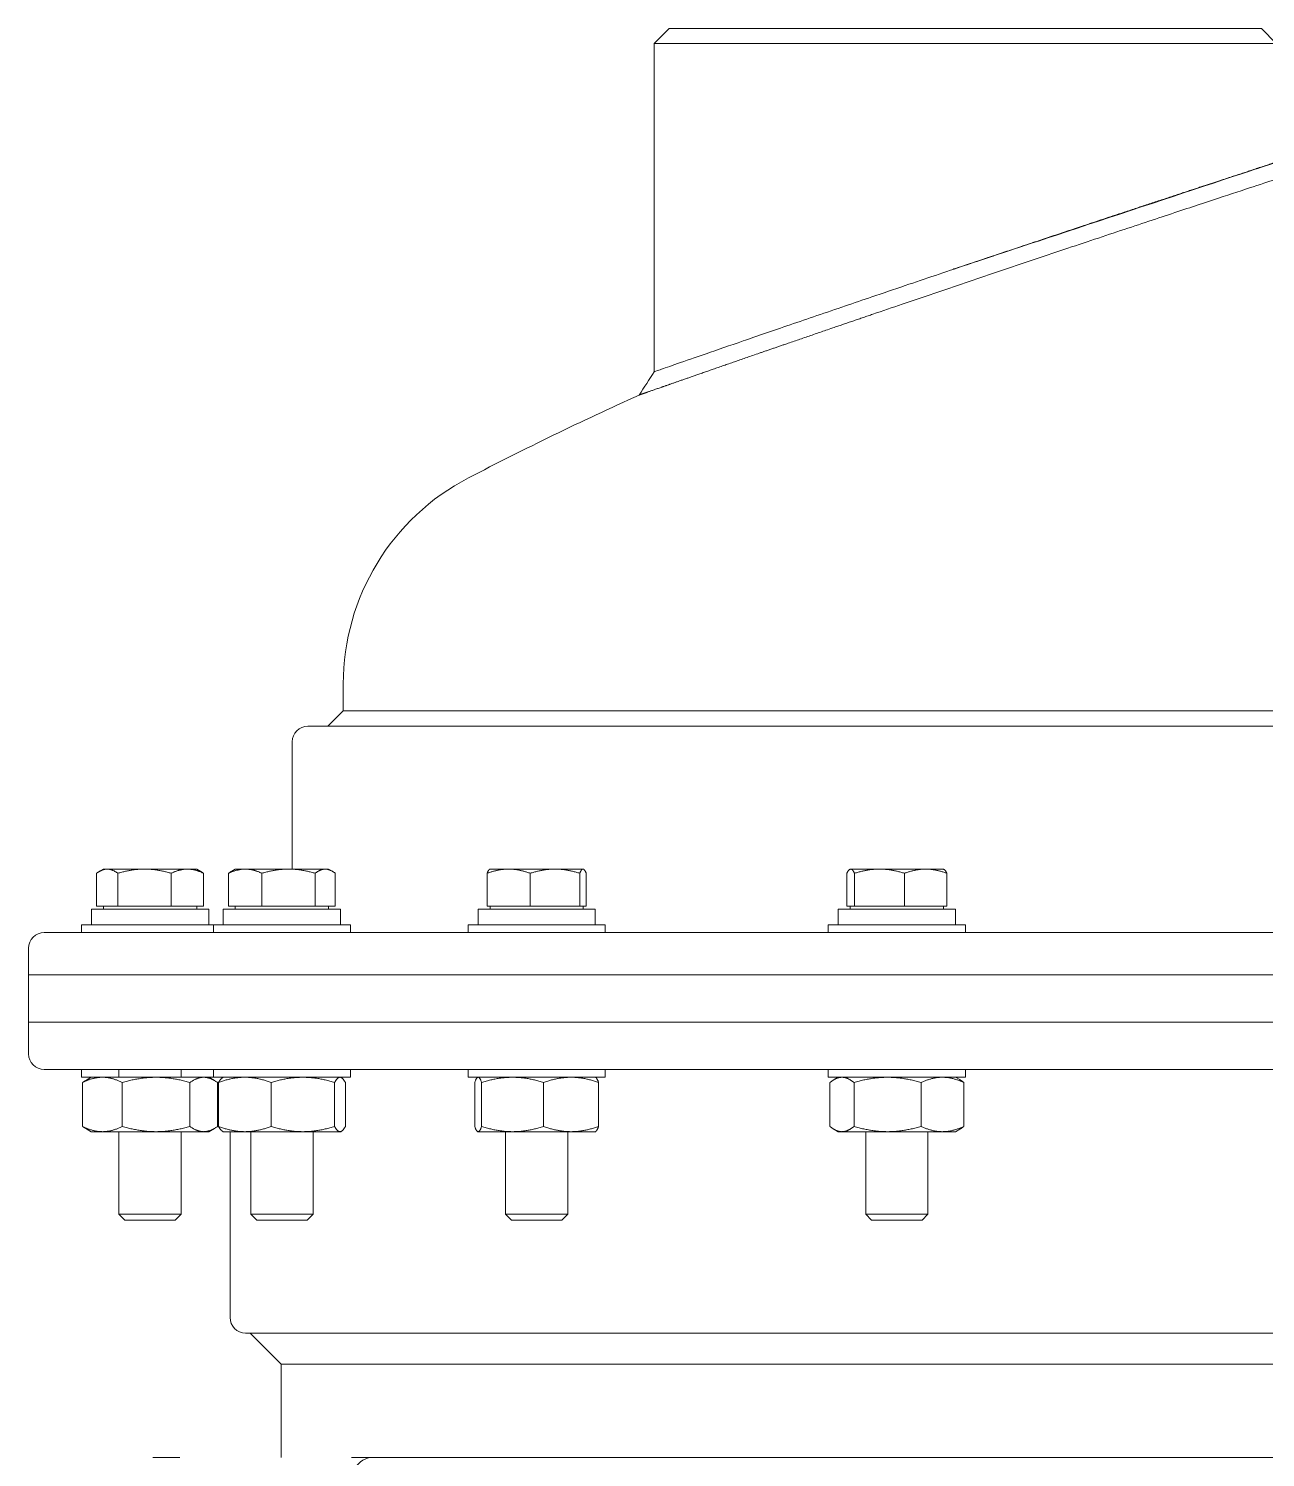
# Model space of a CAD drawing. Header units: inches. Extents: x 12 to 318, y 5 to 204.
# Drawn here: x 225.36 to 235.31, y 87.92 to 99.41 of the extents above; entities that cross this region are included whole.
import ezdxf

# ---------------------------------------------------------------- set-up
doc = ezdxf.new("R2010")
doc.units = ezdxf.units.IN
doc.header["$LTSCALE"] = 9.5
doc.header["$MEASUREMENT"] = 0
doc.layers.add('Visible', color=7, linetype='Continuous', lineweight=18)

msp = doc.modelspace()

# ---------------------------------------------------------------- linework, layer by layer
at = {"layer": 'Visible'}
for p, q in [((230.512483, 99.414298), (230.392483, 99.294298)), ((230.512483, 99.414298), (235.272483, 99.414298)), ((235.272483, 99.414298), (235.392483, 99.294298)), ((235.392483, 99.294298), (230.392483, 99.294298)), ((230.392483, 99.294298), (230.392483, 96.655225)), ((227.892483, 94.144298), (227.892483, 93.929298)), ((227.892483, 93.929298), (227.767483, 93.804298)), ((227.892483, 93.929298), (250.842632, 93.929298)), ((227.607483, 93.804298), (250.838229, 93.804298)), ((227.482483, 92.655294), (227.482483, 93.679298)), ((225.909272, 92.357294), (225.909272, 92.6218)), ((225.964192, 92.655294), (225.93136, 92.636338)), ((225.994381, 92.655294), (225.964192, 92.655294)), ((226.294449, 92.655294), (225.994381, 92.655294)), ((226.079489, 92.357294), (226.079489, 92.6218)), ((226.63926, 92.655294), (226.294449, 92.655294)), ((226.509409, 92.357294), (226.509409, 92.6218)), ((226.714192, 92.655294), (226.63926, 92.655294)), ((226.714192, 92.655294), (226.747024, 92.636338)), ((226.769111, 92.357294), (226.769111, 92.6218)), ((226.970481, 92.357294), (226.970481, 92.6218)), ((227.024123, 92.655294), (226.995091, 92.638532)), ((227.104214, 92.655294), (227.024123, 92.655294)), ((227.452268, 92.655294), (227.104214, 92.655294)), ((227.237947, 92.357294), (227.237947, 92.6218)), ((227.747177, 92.655294), (227.452268, 92.655294)), ((227.666589, 92.357294), (227.666589, 92.6218)), ((227.774123, 92.655294), (227.747177, 92.655294)), ((227.774123, 92.655294), (227.803155, 92.638532)), ((227.827765, 92.357294), (227.827765, 92.6218)), ((229.048599, 92.357294), (229.048599, 92.6218)), ((229.071753, 92.655294), (229.069054, 92.653736)), ((229.221843, 92.655294), (229.071753, 92.655294)), ((229.594165, 92.655294), (229.221843, 92.655294)), ((229.395088, 92.357294), (229.395088, 92.6218)), ((229.819074, 92.655294), (229.594165, 92.655294)), ((229.793241, 92.357294), (229.793241, 92.6218)), ((229.821753, 92.655294), (229.819074, 92.655294)), ((229.821753, 92.655294), (229.824451, 92.653736)), ((229.844906, 92.357294), (229.844906, 92.6218)), ((231.94064, 92.357294), (231.94064, 92.6218)), ((231.967538, 92.655294), (231.963715, 92.653086)), ((231.971323, 92.655294), (231.967538, 92.655294)), ((232.202956, 92.655294), (231.971323, 92.655294)), ((232.002007, 92.357294), (232.002007, 92.6218)), ((232.574171, 92.655294), (232.202956, 92.655294)), ((232.403905, 92.357294), (232.403905, 92.6218)), ((232.717538, 92.655294), (232.574171, 92.655294)), ((232.717538, 92.655294), (232.721362, 92.653086)), ((232.744437, 92.357294), (232.744437, 92.6218)), ((225.867841, 92.33229), (226.810543, 92.33229)), ((225.867841, 92.20729), (225.867841, 92.33229)), ((225.994381, 92.357294), (225.909272, 92.357294)), ((225.964192, 92.357294), (225.964192, 92.33229)), ((226.079489, 92.357294), (225.994381, 92.357294)), ((226.294449, 92.357294), (226.079489, 92.357294)), ((226.509409, 92.357294), (226.294449, 92.357294)), ((226.63926, 92.357294), (226.509409, 92.357294)), ((226.769111, 92.357294), (226.63926, 92.357294)), ((226.714192, 92.357294), (226.714192, 92.33229)), ((226.810543, 92.20729), (226.810543, 92.33229)), ((226.927772, 92.33229), (227.870474, 92.33229)), ((226.927772, 92.20729), (226.927772, 92.33229)), ((227.104214, 92.357294), (226.970481, 92.357294)), ((227.024123, 92.357294), (227.024123, 92.33229)), ((227.237947, 92.357294), (227.104214, 92.357294)), ((227.452268, 92.357294), (227.237947, 92.357294)), ((227.666589, 92.357294), (227.452268, 92.357294)), ((227.747177, 92.357294), (227.666589, 92.357294)), ((227.827765, 92.357294), (227.747177, 92.357294)), ((227.774123, 92.357294), (227.774123, 92.33229)), ((227.870474, 92.20729), (227.870474, 92.33229)), ((228.975401, 92.33229), (229.918104, 92.33229)), ((228.975401, 92.20729), (228.975401, 92.33229)), ((229.221843, 92.357294), (229.048599, 92.357294)), ((229.071753, 92.357294), (229.071753, 92.33229)), ((229.395088, 92.357294), (229.221843, 92.357294)), ((229.594165, 92.357294), (229.395088, 92.357294)), ((229.793241, 92.357294), (229.594165, 92.357294)), ((229.819074, 92.357294), (229.793241, 92.357294)), ((229.844906, 92.357294), (229.819074, 92.357294)), ((229.821753, 92.357294), (229.821753, 92.33229)), ((229.918104, 92.20729), (229.918104, 92.33229)), ((231.871187, 92.33229), (232.813889, 92.33229)), ((231.871187, 92.20729), (231.871187, 92.33229)), ((231.971323, 92.357294), (231.94064, 92.357294)), ((231.967538, 92.357294), (231.967538, 92.33229)), ((232.002007, 92.357294), (231.971323, 92.357294)), ((232.202956, 92.357294), (232.002007, 92.357294)), ((232.403905, 92.357294), (232.202956, 92.357294)), ((232.574171, 92.357294), (232.403905, 92.357294)), ((232.744437, 92.357294), (232.574171, 92.357294)), ((232.717538, 92.357294), (232.717538, 92.33229)), ((232.813889, 92.20729), (232.813889, 92.33229)), ((226.847942, 92.20729), (225.788011, 92.20729)), ((225.788011, 92.20729), (225.788011, 92.144298)), ((227.950304, 92.20729), (226.847942, 92.20729)), ((226.847942, 92.20729), (226.847942, 92.144298)), ((227.950304, 92.20729), (227.950304, 92.144298)), ((229.997934, 92.20729), (228.895571, 92.20729)), ((228.895571, 92.20729), (228.895571, 92.144298)), ((229.997934, 92.20729), (229.997934, 92.144298)), ((232.893719, 92.20729), (231.791357, 92.20729)), ((231.791357, 92.20729), (231.791357, 92.144298)), ((232.893719, 92.20729), (232.893719, 92.144298)), ((225.487483, 92.144298), (250.466272, 92.144298)), ((225.362483, 91.804298), (225.362483, 92.019298)), ((225.362483, 91.804298), (250.585973, 91.804298)), ((225.362483, 91.804298), (225.362483, 91.424298)), ((250.585973, 91.804298), (225.362483, 91.804298)), ((250.585973, 91.424298), (225.362483, 91.424298)), ((225.362483, 91.169298), (225.362483, 91.424298)), ((225.362483, 91.424298), (250.585973, 91.424298)), ((250.585973, 91.044298), (225.487483, 91.044298)), ((225.788011, 91.044298), (225.788011, 90.981306)), ((226.089192, 91.044298), (226.089192, 90.981306)), ((226.589192, 91.044298), (226.589192, 90.981306)), ((226.847942, 91.044298), (226.847942, 90.981306)), ((227.950304, 91.044298), (227.950304, 90.981306)), ((228.895571, 91.044298), (228.895571, 90.981306)), ((229.997934, 91.044298), (229.997934, 90.981306)), ((231.791357, 91.044298), (231.791357, 90.981306)), ((232.893719, 91.044298), (232.893719, 90.981306)), ((225.866751, 90.981306), (225.788011, 90.981306)), ((225.79651, 90.586002), (225.79651, 90.939109)), ((225.866751, 90.981306), (225.821458, 90.955156)), ((225.956281, 90.981306), (225.866751, 90.981306)), ((226.387391, 90.981306), (225.956281, 90.981306)), ((226.116051, 90.586002), (226.116051, 90.939109)), ((226.770303, 90.981306), (226.387391, 90.981306)), ((226.658732, 90.586002), (226.658732, 90.939109)), ((226.811633, 90.981306), (226.770303, 90.981306)), ((226.847942, 90.981306), (226.811633, 90.981306)), ((226.811633, 90.981306), (226.856925, 90.955156)), ((227.950304, 90.981306), (226.847942, 90.981306)), ((226.881873, 90.586002), (226.881873, 90.939109)), ((226.889338, 90.586002), (226.889338, 90.939109)), ((226.926682, 90.981306), (226.9206, 90.977794)), ((227.312426, 90.586002), (227.312426, 90.939109)), ((227.822211, 90.586002), (227.822211, 90.939109)), ((227.871564, 90.981306), (227.877645, 90.977794)), ((227.908908, 90.586002), (227.908908, 90.939109)), ((229.997934, 90.981306), (228.895571, 90.981306)), ((228.948949, 90.586002), (228.948949, 90.939109)), ((228.974312, 90.981306), (228.971834, 90.979875)), ((229.004605, 90.586002), (229.004605, 90.939109)), ((229.502409, 90.586002), (229.502409, 90.939109)), ((229.919193, 90.981306), (229.921672, 90.979875)), ((229.944556, 90.586002), (229.944556, 90.939109)), ((232.893719, 90.981306), (231.791357, 90.981306)), ((231.803943, 90.586002), (231.803943, 90.939109)), ((231.870097, 90.981306), (231.836973, 90.962181)), ((231.998159, 90.586002), (231.998159, 90.939109)), ((232.536754, 90.586002), (232.536754, 90.939109)), ((232.814979, 90.981306), (232.848104, 90.962181)), ((232.881133, 90.586002), (232.881133, 90.939109)), ((225.866751, 90.543806), (225.821458, 90.569955)), ((225.866751, 90.543806), (225.956281, 90.543806)), ((225.956281, 90.543806), (226.387391, 90.543806)), ((226.089192, 90.543806), (226.089192, 89.879484)), ((226.387391, 90.543806), (226.770303, 90.543806)), ((226.589192, 90.543806), (226.589192, 89.879484)), ((226.770303, 90.543806), (226.811633, 90.543806)), ((226.811633, 90.543806), (226.856925, 90.569955)), ((226.926682, 90.543806), (226.9206, 90.547317)), ((226.926682, 90.543806), (227.100882, 90.543806)), ((226.982483, 89.049298), (226.982483, 90.543806)), ((227.100882, 90.543806), (227.567319, 90.543806)), ((227.149123, 90.543806), (227.149123, 89.879484)), ((227.567319, 90.543806), (227.86556, 90.543806)), ((227.649123, 90.543806), (227.649123, 89.879484)), ((227.86556, 90.543806), (227.871564, 90.543806)), ((227.871564, 90.543806), (227.877645, 90.547317)), ((228.974312, 90.543806), (228.971834, 90.545236)), ((228.974312, 90.543806), (228.976777, 90.543806)), ((228.976777, 90.543806), (229.253507, 90.543806)), ((229.196753, 90.543806), (229.196753, 89.879484)), ((229.253507, 90.543806), (229.723482, 90.543806)), ((229.696753, 90.543806), (229.696753, 89.879484)), ((229.723482, 90.543806), (229.919193, 90.543806)), ((229.919193, 90.543806), (229.921672, 90.545236)), ((231.870097, 90.543806), (231.836973, 90.56293)), ((231.870097, 90.543806), (231.901051, 90.543806)), ((231.901051, 90.543806), (232.267457, 90.543806)), ((232.092538, 90.543806), (232.092538, 89.879484)), ((232.267457, 90.543806), (232.708943, 90.543806)), ((232.592538, 90.543806), (232.592538, 89.879484)), ((232.708943, 90.543806), (232.814979, 90.543806)), ((232.814979, 90.543806), (232.848104, 90.56293)), ((226.089192, 89.879484), (226.589192, 89.879484)), ((226.136377, 89.83229), (226.089192, 89.879484)), ((226.542007, 89.83229), (226.589192, 89.879484)), ((227.149123, 89.879484), (227.649123, 89.879484)), ((227.196308, 89.83229), (227.149123, 89.879484)), ((227.601938, 89.83229), (227.649123, 89.879484)), ((229.196753, 89.879484), (229.696753, 89.879484)), ((229.243938, 89.83229), (229.196753, 89.879484)), ((229.649568, 89.83229), (229.696753, 89.879484)), ((232.092538, 89.879484), (232.592538, 89.879484)), ((232.139723, 89.83229), (232.092538, 89.879484)), ((232.545353, 89.83229), (232.592538, 89.879484)), ((226.542007, 89.83229), (226.136377, 89.83229)), ((227.601938, 89.83229), (227.196308, 89.83229)), ((229.649568, 89.83229), (229.243938, 89.83229)), ((232.545353, 89.83229), (232.139723, 89.83229)), ((250.56939, 88.924298), (227.107483, 88.924298)), ((227.392483, 88.674298), (227.142483, 88.924298)), ((227.392483, 87.924298), (227.392483, 88.674298)), ((241.892482, 88.674298), (227.392483, 88.674298)), ((226.360676, 87.924298), (226.579426, 87.924298)), ((228.124103, 87.924298), (227.957799, 87.924298)), ((228.193139, 87.924298), (228.124103, 87.924298)), ((239.278264, 87.924298), (228.193139, 87.924298))]:
    msp.add_line(p, q, dxfattribs=at)
for centre, radius, start, end in [((241.892483, 70.782078), 28.192219, 114.3446791, 117.4438169), ((229.759983, 94.144298), 1.8675, 117.4438169, 180), ((227.607483, 93.679298), 0.125, 90, 180), ((225.487483, 92.019298), 0.125, 90, 180), ((225.487483, 91.169298), 0.125, 180, 270), ((227.107483, 89.049298), 0.125, 180, 270)]:
    msp.add_arc(centre, radius, start, end, dxfattribs=at)
msp.add_ellipse((228.124103, 87.424298), major_axis=(0, 0.5), ratio=0.5, start_param=0, end_param=0.609385308, dxfattribs=at)
for points, knots in [([(235.392483, 98.33965), (235.392483, 98.33965), (235.377543, 98.334772), (235.314995, 98.314333), (235.267401, 98.298776), (235.142182, 98.25779), (235.064453, 98.232325), (234.885856, 98.173707), (234.784983, 98.14055), (234.565121, 98.06813), (234.437469, 98.026006), (234.160201, 97.934256), (234.010596, 97.884633), (233.699318, 97.781068), (233.53742, 97.727051), (233.212614, 97.618342), (233.049703, 97.563649), (232.892483, 97.51071)], [29.508783218, 29.508783218, 29.508783219, 29.508783219, 30.701381896, 30.701381896, 31.893980573, 31.893980573, 33.08657925, 33.08657925, 34.279177928, 34.279177928, 35.543288662, 35.543288662, 36.807399395, 36.807399395, 38.071510129, 38.071510129, 39.335620863, 39.335620863, 39.335620863, 39.335620863]), ([(235.514019, 98.243259), (235.514019, 98.243259), (235.498354, 98.238126), (235.432772, 98.21662), (235.38287, 98.200251), (235.251585, 98.157123), (235.170092, 98.130327), (234.982855, 98.06864), (234.877106, 98.033746), (234.646567, 97.957506), (234.512684, 97.913144), (234.221891, 97.816509), (234.064992, 97.764238), (233.73855, 97.655131), (233.568771, 97.598216), (233.228166, 97.483658), (233.057338, 97.426014), (232.892483, 97.370211)], [-10.306972193, -10.306972193, -10.306972193, -10.306972193, -9.056439095, -9.056439095, -7.805905997, -7.805905997, -6.555372899, -6.555372899, -5.3048398, -5.3048398, -3.97862985, -3.97862985, -2.6524199, -2.6524199, -1.32620995, -1.32620995, 0, 0, 0, 0]), ([(232.892483, 97.51071), (232.734868, 97.457638), (232.571659, 97.402521), (232.318956, 97.316908), (232.229044, 97.286393), (232.140278, 97.256218)], [39.335620863, 39.335620863, 39.335620863, 39.335620863, 40.602908429, 40.602908429, 41.305072929, 41.305072929, 41.305072929, 41.305072929]), ([(232.892483, 97.370211), (232.727185, 97.314258), (232.556023, 97.256139), (232.306315, 97.171062), (232.227274, 97.144091), (232.148958, 97.117327)], [0, 0, 0, 0, 1.329776468, 1.329776468, 1.947179932, 1.947179932, 1.947179932, 1.947179932]), ([(232.140278, 97.256218), (232.068856, 97.231937), (231.998173, 97.207875), (231.77306, 97.131138), (231.623471, 97.079983), (231.346281, 96.984948), (231.21869, 96.941073), (230.999167, 96.865433), (230.898518, 96.830674), (230.720252, 96.769008), (230.64263, 96.742102), (230.51754, 96.698699), (230.469968, 96.682167), (230.407432, 96.660427), (230.392483, 96.655225), (230.392483, 96.655225)], [1.969452066, 1.969452066, 1.969452066, 1.969452066, 2.534575132, 2.534575132, 3.801862698, 3.801862698, 5.069150264, 5.069150264, 6.262105894, 6.262105894, 7.455061525, 7.455061525, 8.648017156, 8.648017156, 9.840972787, 9.840972787, 9.840972787, 9.840972787]), ([(232.148958, 97.117327), (232.058618, 97.086453), (231.969248, 97.055857), (231.718504, 96.969867), (231.561623, 96.915884), (231.270917, 96.815578), (231.137103, 96.76926), (230.906944, 96.689425), (230.801447, 96.652741), (230.614581, 96.587652), (230.533208, 96.559246), (230.402068, 96.513418), (230.352191, 96.495959), (230.286623, 96.473), (230.270947, 96.467505), (230.270947, 96.467505)], [-39.312452831, -39.312452831, -39.312452831, -39.312452831, -38.600079827, -38.600079827, -37.270303359, -37.270303359, -35.940526891, -35.940526891, -34.689592312, -34.689592312, -33.438657733, -33.438657733, -32.187723154, -32.187723154, -30.936788576, -30.936788576, -30.936788575, -30.936788575])]:
    msp.add_open_spline(points, degree=3, knots=knots, dxfattribs=at)
msp.add_open_spline([(230.270947, 96.467505), (230.311446, 96.530085), (230.351984, 96.592645), (230.392483, 96.655225)], degree=3, dxfattribs=at)
for points, weights in [([(225.994381, 92.655294), (225.954882, 92.655294), (225.909272, 92.6218)], [1, 1.0379548493, 1]), ([(226.079489, 92.6218), (226.03388, 92.655294), (225.994381, 92.655294)], [1, 1.0379548493, 1]), ([(226.294449, 92.655294), (226.194686, 92.655294), (226.079489, 92.6218)], [1, 1.0379548493, 1]), ([(226.509409, 92.6218), (226.394212, 92.655294), (226.294449, 92.655294)], [1, 1.0379548493, 1]), ([(226.63926, 92.655294), (226.578996, 92.655294), (226.509409, 92.6218)], [1, 1.0379548493, 1]), ([(226.769111, 92.6218), (226.699524, 92.655294), (226.63926, 92.655294)], [1, 1.0379548493, 1]), ([(226.747024, 92.636338), (226.757737, 92.630153), (226.769111, 92.6218)], [1.01394334662, 1.00920328344, 1]), ([(227.104214, 92.655294), (227.042148, 92.655294), (226.970481, 92.6218)], [1, 1.0379548493, 1]), ([(226.970481, 92.6218), (226.983212, 92.631674), (226.995091, 92.638532)], [1, 1.01089719788, 1.01553701765]), ([(227.237947, 92.6218), (227.16628, 92.655294), (227.104214, 92.655294)], [1, 1.0379548493, 1]), ([(227.452268, 92.655294), (227.352802, 92.655294), (227.237947, 92.6218)], [1, 1.0379548493, 1]), ([(227.666589, 92.6218), (227.551735, 92.655294), (227.452268, 92.655294)], [1, 1.0379548493, 1]), ([(227.747177, 92.655294), (227.709776, 92.655294), (227.666589, 92.6218)], [1, 1.0379548493, 1]), ([(227.827765, 92.6218), (227.784578, 92.655294), (227.747177, 92.655294)], [1, 1.0379548493, 1]), ([(229.221843, 92.655294), (229.14144, 92.655294), (229.048599, 92.6218)], [1, 1.0379548493, 1]), ([(229.048599, 92.6218), (229.059525, 92.648234), (229.069054, 92.653736)], [1, 1.02971695473, 1.0128998083]), ([(229.395088, 92.6218), (229.302246, 92.655294), (229.221843, 92.655294)], [1, 1.0379548493, 1]), ([(229.594165, 92.655294), (229.501773, 92.655294), (229.395088, 92.6218)], [1, 1.0379548493, 1]), ([(229.793241, 92.6218), (229.686556, 92.655294), (229.594165, 92.655294)], [1, 1.0379548493, 1]), ([(229.819074, 92.655294), (229.807085, 92.655294), (229.793241, 92.6218)], [1, 1.0379548493, 1]), ([(229.844906, 92.6218), (229.831063, 92.655294), (229.819074, 92.655294)], [1, 1.0379548493, 1]), ([(231.971323, 92.655294), (231.957083, 92.655294), (231.94064, 92.6218)], [1, 1.0379548493, 1]), ([(232.002007, 92.6218), (231.985563, 92.655294), (231.971323, 92.655294)], [1, 1.0379548493, 1]), ([(232.202956, 92.655294), (232.109695, 92.655294), (232.002007, 92.6218)], [1, 1.0379548493, 1]), ([(232.403905, 92.6218), (232.296217, 92.655294), (232.202956, 92.655294)], [1, 1.0379548493, 1]), ([(232.574171, 92.655294), (232.49515, 92.655294), (232.403905, 92.6218)], [1, 1.0379548493, 1]), ([(232.744437, 92.6218), (232.653192, 92.655294), (232.574171, 92.655294)], [1, 1.0379548493, 1]), ([(232.721362, 92.653086), (232.732129, 92.64687), (232.744437, 92.6218)], [1.01455353314, 1.02814006989, 1]), ([(225.956281, 90.981306), (225.882131, 90.981306), (225.79651, 90.939109)], [1, 1.0379548493, 1]), ([(225.79651, 90.939109), (225.80931, 90.948142), (225.821458, 90.955156)], [1, 1.00789006175, 1.01249974823]), ([(226.116051, 90.939109), (226.03043, 90.981306), (225.956281, 90.981306)], [1, 1.0379548493, 1]), ([(226.387391, 90.981306), (226.261462, 90.981306), (226.116051, 90.939109)], [1, 1.0379548493, 1]), ([(226.658732, 90.939109), (226.513321, 90.981306), (226.387391, 90.981306)], [1, 1.0379548493, 1]), ([(226.770303, 90.981306), (226.718522, 90.981306), (226.658732, 90.939109)], [1, 1.0379548493, 1]), ([(226.881873, 90.939109), (226.822083, 90.981306), (226.770303, 90.981306)], [1, 1.0379548493, 1]), ([(227.100882, 90.981306), (227.002704, 90.981306), (226.889338, 90.939109)], [1, 1.0379548493, 1]), ([(226.889338, 90.939109), (226.905992, 90.96936), (226.9206, 90.977794)], [1, 1.02692102504, 1.01565237985]), ([(227.312426, 90.939109), (227.19906, 90.981306), (227.100882, 90.981306)], [1, 1.0379548493, 1]), ([(227.567319, 90.981306), (227.449023, 90.981306), (227.312426, 90.939109)], [1, 1.0379548493, 1]), ([(227.822211, 90.939109), (227.685615, 90.981306), (227.567319, 90.981306)], [1, 1.0379548493, 1]), ([(227.86556, 90.981306), (227.845442, 90.981306), (227.822211, 90.939109)], [1, 1.0379548493, 1]), ([(227.908908, 90.939109), (227.885678, 90.981306), (227.86556, 90.981306)], [1, 1.0379548493, 1]), ([(228.976777, 90.981306), (228.963862, 90.981306), (228.948949, 90.939109)], [1, 1.0379548493, 1]), ([(229.004605, 90.939109), (228.989692, 90.981306), (228.976777, 90.981306)], [1, 1.0379548493, 1]), ([(229.253507, 90.981306), (229.137991, 90.981306), (229.004605, 90.939109)], [1, 1.0379548493, 1]), ([(229.502409, 90.939109), (229.369022, 90.981306), (229.253507, 90.981306)], [1, 1.0379548493, 1]), ([(229.723482, 90.981306), (229.620882, 90.981306), (229.502409, 90.939109)], [1, 1.0379548493, 1]), ([(229.944556, 90.939109), (229.826083, 90.981306), (229.723482, 90.981306)], [1, 1.0379548493, 1]), ([(229.921672, 90.979875), (229.932322, 90.973726), (229.944556, 90.939109)], [1.01145423084, 1.03092610004, 1]), ([(231.901051, 90.981306), (231.855983, 90.981306), (231.803943, 90.939109)], [1, 1.0379548493, 1]), ([(231.998159, 90.939109), (231.946119, 90.981306), (231.901051, 90.981306)], [1, 1.0379548493, 1]), ([(232.267457, 90.981306), (232.142475, 90.981306), (231.998159, 90.939109)], [1, 1.0379548493, 1]), ([(232.536754, 90.939109), (232.392438, 90.981306), (232.267457, 90.981306)], [1, 1.0379548493, 1]), ([(232.708943, 90.981306), (232.62903, 90.981306), (232.536754, 90.939109)], [1, 1.0379548493, 1]), ([(232.881133, 90.939109), (232.788857, 90.981306), (232.708943, 90.981306)], [1, 1.0379548493, 1]), ([(232.848104, 90.962181), (232.86399, 90.953009), (232.881133, 90.939109)], [1.01655158983, 1.01219243404, 1]), ([(225.79651, 90.586002), (225.882131, 90.543806), (225.956281, 90.543806)], [1, 1.0379548493, 1]), ([(225.821458, 90.569955), (225.80931, 90.576969), (225.79651, 90.586002)], [1.01249974823, 1.00789006175, 1]), ([(225.956281, 90.543806), (226.03043, 90.543806), (226.116051, 90.586002)], [1, 1.0379548493, 1]), ([(226.116051, 90.586002), (226.261462, 90.543806), (226.387391, 90.543806)], [1, 1.0379548493, 1]), ([(226.387391, 90.543806), (226.513321, 90.543806), (226.658732, 90.586002)], [1, 1.0379548493, 1]), ([(226.658732, 90.586002), (226.718522, 90.543806), (226.770303, 90.543806)], [1, 1.0379548493, 1]), ([(226.770303, 90.543806), (226.822083, 90.543806), (226.881873, 90.586002)], [1, 1.0379548493, 1]), ([(226.889338, 90.586002), (227.002704, 90.543806), (227.100882, 90.543806)], [1, 1.0379548493, 1]), ([(226.9206, 90.547317), (226.905992, 90.555751), (226.889338, 90.586002)], [1.01565237985, 1.02692102504, 1]), ([(227.100882, 90.543806), (227.19906, 90.543806), (227.312426, 90.586002)], [1, 1.0379548493, 1]), ([(227.312426, 90.586002), (227.449023, 90.543806), (227.567319, 90.543806)], [1, 1.0379548493, 1]), ([(227.567319, 90.543806), (227.685615, 90.543806), (227.822211, 90.586002)], [1, 1.0379548493, 1]), ([(227.822211, 90.586002), (227.845442, 90.543806), (227.86556, 90.543806)], [1, 1.0379548493, 1]), ([(227.86556, 90.543806), (227.885678, 90.543806), (227.908908, 90.586002)], [1, 1.0379548493, 1]), ([(228.948949, 90.586002), (228.963862, 90.543806), (228.976777, 90.543806)], [1, 1.0379548493, 1]), ([(228.976777, 90.543806), (228.989692, 90.543806), (229.004605, 90.586002)], [1, 1.0379548493, 1]), ([(229.004605, 90.586002), (229.137991, 90.543806), (229.253507, 90.543806)], [1, 1.0379548493, 1]), ([(229.253507, 90.543806), (229.369022, 90.543806), (229.502409, 90.586002)], [1, 1.0379548493, 1]), ([(229.502409, 90.586002), (229.620882, 90.543806), (229.723482, 90.543806)], [1, 1.0379548493, 1]), ([(229.723482, 90.543806), (229.826083, 90.543806), (229.944556, 90.586002)], [1, 1.0379548493, 1]), ([(229.944556, 90.586002), (229.932322, 90.551386), (229.921672, 90.545236)], [1, 1.03092610004, 1.01145423084]), ([(231.803943, 90.586002), (231.855983, 90.543806), (231.901051, 90.543806)], [1, 1.0379548493, 1]), ([(231.901051, 90.543806), (231.946119, 90.543806), (231.998159, 90.586002)], [1, 1.0379548493, 1]), ([(231.998159, 90.586002), (232.142475, 90.543806), (232.267457, 90.543806)], [1, 1.0379548493, 1]), ([(232.267457, 90.543806), (232.392438, 90.543806), (232.536754, 90.586002)], [1, 1.0379548493, 1]), ([(232.536754, 90.586002), (232.62903, 90.543806), (232.708943, 90.543806)], [1, 1.0379548493, 1]), ([(232.708943, 90.543806), (232.788857, 90.543806), (232.881133, 90.586002)], [1, 1.0379548493, 1]), ([(232.881133, 90.586002), (232.86399, 90.572102), (232.848104, 90.56293)], [1, 1.01219243404, 1.01655158983])]:
    msp.add_rational_spline(points, weights, degree=2, dxfattribs=at)

doc.saveas('drawing.dxf')
